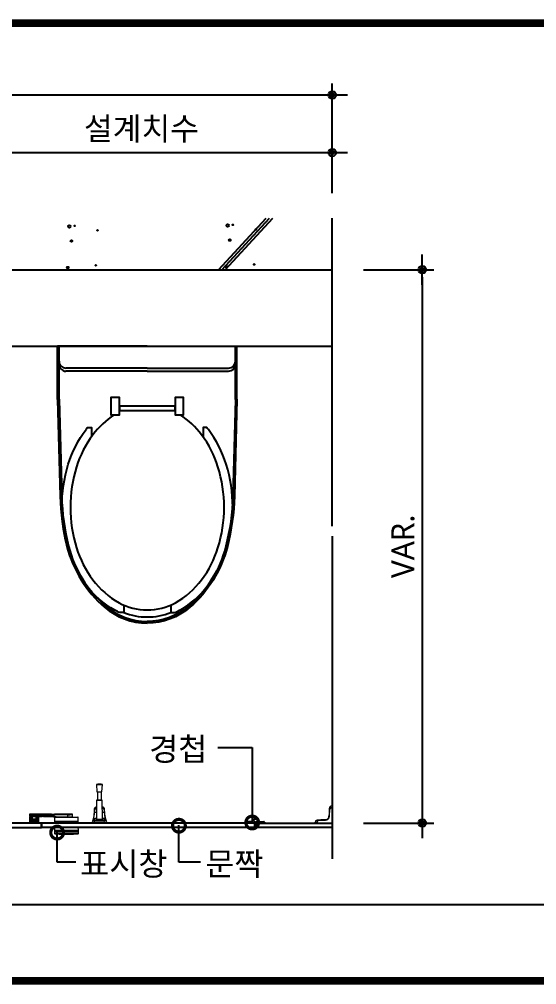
# Model space of a CAD drawing. Extents: x -256 to 8104, y -176 to 5714.
# Drawn here: x 3810 to 4488, y 2764 to 4029 of the extents above; entities that cross this region are included whole.
import ezdxf
from ezdxf.enums import TextEntityAlignment as Align

# ---------------------------------------------------------------- set-up
doc = ezdxf.new("R2010")
doc.units = 0
doc.header["$LTSCALE"] = 30
doc.layers.get('0').update_dxf_attribs({"linetype": 'CONTINUOUS'})
doc.layers.get('DEFPOINTS').update_dxf_attribs({"linetype": 'CONTINUOUS'})
for name, color, linetype in [('0_toilet', 6, 'CONTINUOUS'), ('DIM', 7, 'CONTINUOUS'), ('HAT', 8, 'CONTINUOUS'), ('경첩', 4, 'CONTINUOUS'), ('문자', 3, 'CONTINUOUS'), ('부자재', 4, 'CONTINUOUS'), ('옷걸이', 4, 'CONTINUOUS'), ('잠금쇠(회전형)', 4, 'CONTINUOUS'), ('치수', 1, 'CONTINUOUS'), ('해치', 8, 'CONTINUOUS')]:
    doc.layers.add(name, color=color, linetype=linetype)
doc.styles.add('돋움', font='malgun.ttf')
doc.dimstyles.new('10', dxfattribs={"dimscale": 10, "dimtxt": 3, "dimasz": 1, "dimexe": 1.5, "dimexo": 2, "dimgap": 1, "dimtad": 1, "dimdec": 0, "dimlunit": 6, "dimtxsty": '돋움', "dimblk": 'DIMDOT', "dimcen": -1, "dimdle": 1.5, "dimclrt": 3, "dimazin": 3, "dimtfac": 1, "dimtdec": 0, "dimtix": 1, "dimtmove": 2, "dimatfit": 3, "dimldrblk": 'DIMDOT', "dimarcsym": 0})

# ---------------------------------------------------------------- blocks, each defined once
blk = doc.blocks.new('DIMDOT')
at = {"linetype": 'Continuous'}
blk.add_line((-2, 0), (2, 0), dxfattribs=at)
for radius in [0.5, 0.25]:
    blk.add_circle((0, 0), radius, dxfattribs=at)
blk = doc.blocks.new('*D750')
at = {"layer": 'DEFPOINTS', "color": 0}
for p in [(78967.6, 2137.4), (78967.6, 1412.4), (79064.5, 1412.4)]:
    blk.add_point(p, dxfattribs=at)
at = {"layer": 'DIM', "color": 0, "lineweight": -2, "ltscale": 10}
for p, q in [((78987.6, 2137.4), (79079.5, 2137.4)), ((79064.5, 2127.4), (79064.5, 1422.4)), ((78987.6, 1412.4), (79079.5, 1412.4))]:
    blk.add_line(p, q, dxfattribs=at)
at = {"layer": 'DIM', "color": 0, "lineweight": -2, "xscale": 10, "yscale": 10, "zscale": 10}
for p, rotation in [((79064.5, 2137.4), 90), ((79064.5, 1412.4), 270)]:
    blk.add_blockref('DIMDOT', p, dxfattribs=dict(at, rotation=rotation))
at = {"layer": 'DIM', "color": 3, "insert": (79039.2, 1774.9), "char_height": 30, "attachment_point": 5, "rotation": 90, "style": '돋움'}
blk.add_mtext('VAR.', dxfattribs=at)
blk = doc.blocks.new('_DOTSMALL')
at = {"color": 0, "linetype": 'ByBlock', "const_width": 0.5}
blk.add_lwpolyline([(-0.0625, 0, 1), (0.0625, 0, 1)], format="xyb", close=True, dxfattribs=at)
blk = doc.blocks.new('A$C63EC304E')
at = {"layer": '치수', "color": 1, "xscale": 2.5, "yscale": 2.5, "zscale": 2.5, "rotation": 234.3098741996962}
blk.add_blockref('_DOTSMALL', (0.312, 0.312), dxfattribs=at)
blk = doc.blocks.new('A$C2BC9653E')
at = {"layer": '치수', "xscale": 0.3333333333333333, "yscale": 0.3333333333333333, "zscale": 0.3333333333333333}
blk.add_blockref('A$C63EC304E', (0, 0), dxfattribs=at)
blk = doc.blocks.new('A$C7FC71301')
at = {"layer": '치수', "rotation": 180}
blk.add_blockref('A$C2BC9653E', (0.208, 0.208), dxfattribs=at)
blk = doc.blocks.new('A$C4A20372B')
at = {"layer": '치수'}
blk.add_blockref('A$C7FC71301', (0, 0), dxfattribs=at)
blk = doc.blocks.new('A$C566469F5')
at = {"layer": '치수'}
blk.add_blockref('A$C4A20372B', (0, 0), dxfattribs=at)
blk = doc.blocks.new('A$C7E317CD4')
at = {"layer": '해치', "xscale": 2, "yscale": 2, "zscale": 2}
blk.add_blockref('A$C566469F5', (0, 0), dxfattribs=at)
blk = doc.blocks.new('A$C601D7F27')
at = {"layer": '치수'}
blk.add_blockref('A$C7E317CD4', (0, 0), dxfattribs=at)
blk = doc.blocks.new('A$C38802C08')
at = {"layer": '치수'}
blk.add_blockref('A$C601D7F27', (0, 0), dxfattribs=at)
blk = doc.blocks.new('*D751')
at = {"layer": 'DEFPOINTS', "color": 0}
for p in [(78946.5, 2290.9), (78446.5, 2217.8), (78946.5, 2217.8)]:
    blk.add_point(p, dxfattribs=at)
at = {"layer": 'DIM', "color": 0, "lineweight": -2, "ltscale": 10}
for p, q in [((78446.5, 2237.8), (78446.5, 2305.9)), ((78946.5, 2237.8), (78946.5, 2305.9)), ((78456.5, 2290.9), (78936.5, 2290.9))]:
    blk.add_line(p, q, dxfattribs=at)
at = {"layer": 'DIM', "color": 0, "lineweight": -2, "xscale": 10, "yscale": 10, "zscale": 10, "rotation": 180}
blk.add_blockref('DIMDOT', (78446.5, 2290.9), dxfattribs=at)
at = {"layer": 'DIM', "color": 0, "lineweight": -2, "xscale": 10, "yscale": 10, "zscale": 10}
blk.add_blockref('DIMDOT', (78946.5, 2290.9), dxfattribs=at)
at = {"layer": 'DIM', "color": 3, "insert": (78696.5, 2320.6), "char_height": 30, "attachment_point": 5, "style": '돋움'}
blk.add_mtext('설계치수', dxfattribs=at)
blk = doc.blocks.new('*D752')
at = {"layer": 'DEFPOINTS', "color": 0}
for p in [(78946.5, 2366.3), (77446.5, 2217.8), (78946.5, 2217.8)]:
    blk.add_point(p, dxfattribs=at)
at = {"layer": 'DIM', "color": 0, "lineweight": -2, "ltscale": 10}
for p, q in [((77446.5, 2237.8), (77446.5, 2381.3)), ((78946.5, 2237.8), (78946.5, 2381.3)), ((77456.5, 2366.3), (78936.5, 2366.3))]:
    blk.add_line(p, q, dxfattribs=at)
at = {"layer": 'DIM', "color": 0, "lineweight": -2, "xscale": 10, "yscale": 10, "zscale": 10, "rotation": 180}
blk.add_blockref('DIMDOT', (77446.5, 2366.3), dxfattribs=at)
at = {"layer": 'DIM', "color": 0, "lineweight": -2, "xscale": 10, "yscale": 10, "zscale": 10}
blk.add_blockref('DIMDOT', (78946.5, 2366.3), dxfattribs=at)
at = {"layer": 'DIM', "color": 3, "insert": (78196.5, 2395.9), "char_height": 30, "attachment_point": 5, "style": '돋움'}
blk.add_mtext('설계치수', dxfattribs=at)
blk = doc.blocks.new('A$C10E41893')
at = {"layer": '부자재'}
for p, q in [((6.5, 0), (6.5, 196)), ((123.3, 196), (6.5, 196)), ((123.3, 192.5), (6.5, 192.5)), ((54.8, 0), (54.8, 177.5)), ((61.4, 0), (61.4, 177.5)), ((6.5, 0), (6.5, -196)), ((54.8, 0), (54.8, -177.5)), ((61.4, 0), (61.4, -177.5)), ((123.3, -192.5), (6.5, -192.5)), ((123.3, -196), (6.5, -196))]:
    blk.add_line(p, q, dxfattribs=at)
for points in [[(122.7, 196, -0.012538), (123.3, 196), (334.6, 190.3, -0.055395), (444.7, 175.1, -0.154276), (576.9, 93.3, -0.179504), (611.5, 0, -0.179504)], [(122.8, 192.5, -0.012538), (123.2, 192.5), (334.5, 186.8, -0.055395), (443.8, 171.7, -0.154276), (574.3, 91, -0.179504), (608, 0, -0.179504)], [(572, 51.4), (588.8, 51.4), (588.8, 59.6, 0.021185), (583.3, 70.7, 0.106084), (528.4, 133.7, 0.085733), (452.6, 172.4, 0.075373), (358.7, 186.6, 0.075373), (264.8, 172.4, 0.085733), (189, 133.7, 0.007337), (184.4, 130.1), (184.4, 122), (204.7, 122)], [(156.7, -72, 0.089162), (200.2, -118.7, 0.085733), (270.3, -154.5, 0.075373), (358.7, -167.9, 0.075373), (447.1, -154.5, 0.085733), (517.2, -118.7, 0.106084), (567, -61.6, 0.126931), (582.8, 0, 0.126931), (567, 61.6, 0.106084), (517.2, 118.7, 0.085733), (447.1, 154.5, 0.075373), (358.7, 167.9, 0.075373), (270.3, 154.5, 0.085733), (200.2, 118.7, 0.089162), (156.7, 72)], [(588.8, -51.4, 0.090214), (598.2, 0, 0.090214), (588.8, 51.4, 0.106084)], [(122.7, -196, 0.012538), (123.3, -196), (334.6, -190.3, 0.055395), (444.7, -175.1, 0.154276), (576.9, -93.3, 0.179504), (611.5, 0, 0.179504)], [(122.8, -192.5, 0.012538), (123.2, -192.5), (334.5, -186.8, 0.055395), (443.8, -171.7, 0.154276), (574.3, -91, 0.179504), (608, 0, 0.179504)], [(572, -51.4), (588.8, -51.4), (588.8, -59.6, -0.021185), (583.3, -70.7, -0.106084), (528.4, -133.7, -0.085733), (452.6, -172.4, -0.075373), (358.7, -186.6, -0.075373), (264.8, -172.4, -0.085733), (189, -133.7, -0.007337), (184.4, -130.1), (184.4, -122), (204.7, -122)]]:
    blk.add_lwpolyline(points, format="xyb", dxfattribs=at)
blk.add_lwpolyline([(138, -60.8), (119.3, -60.8), (119.3, -79.5), (156.7, -79.5), (156.7, -60.8), (138, -60.8), (147.3, -60.8), (147.3, 60.8), (138, 60.8), (156.7, 60.8), (156.7, 79.5), (119.3, 79.5), (119.3, 60.8), (138, 60.8), (138, -60.8), (119.3, -60.8)], dxfattribs=at)
for centre, start, end in [((39.8, 177.5), 0, 90), ((46.4, 177.5), 0, 90), ((39.8, -177.5), 270, 0), ((46.4, -177.5), 270, 0)]:
    blk.add_arc(centre, 15, start, end, dxfattribs=at)
blk = doc.blocks.new('EDGE_28', base_point=(74726.3, -1563.7))
for p, q in [((78946.5, 1801.5), (78946.5, 2205.1)), ((77446.5, 2137.4), (78946.5, 2137.4)), ((77446.5, 2037.4), (78946.5, 2037.4)), ((78946.5, 1788.2), (78946.5, 1365.6))]:
    blk.add_line(p, q)
at = {"color": 8}
for p, q in [((77210.4, 1305.6), (79173, 1305.6)), ((79173, 1305.6), (80558.3, 1305.6))]:
    blk.add_line(p, q, dxfattribs=at)
at = {"color": 8, "const_width": 10}
for points in [[(77210.4, 2460.5), (80558.3, 2460.5)], [(74773.7, 1205.6), (80558.3, 1205.6)]]:
    blk.add_lwpolyline(points, dxfattribs=at)
at = {"layer": '0_toilet'}
for p, q in [((78565.5, 1412.4), (78336.5, 1412.4)), ((78336.5, 1406.4), (78565.5, 1406.4)), ((78565.5, 1406.4), (78565.5, 1412.4)), ((78845.1, 1412.4), (78566.2, 1412.4)), ((78566.2, 1406.4), (78566.2, 1412.4)), ((78845.1, 1406.4), (78566.2, 1406.4)), ((78845.1, 1406.4), (78845.1, 1412.4)), ((78846.6, 1412.4), (78946.5, 1412.4)), ((78846.6, 1406.4), (78846.6, 1412.4)), ((78946.5, 1406.4), (78846.6, 1406.4))]:
    blk.add_line(p, q, dxfattribs=at)
at = {"layer": '경첩', "color": 4, "linetype": 'Continuous', "lineweight": 15}
for p, q in [((78942.9, 1430.1), (78942.5, 1421.2)), ((78942.7, 1431.5), (78942.6, 1428.8)), ((78942.7, 1431.5), (78943, 1431.3)), ((78942.7, 1421.1), (78943.2, 1430.1)), ((78942.8, 1432.1), (78943, 1432)), ((78943, 1432.6), (78942.9, 1430.1)), ((78943.2, 1431.2), (78943.3, 1432.6)), ((78945.3, 1432.4), (78945.3, 1432.5)), ((78945.3, 1432.5), (78946.5, 1432.5)), ((78945.3, 1432.4), (78945.3, 1432.1)), ((78946.5, 1432.4), (78945.3, 1432.4)), ((78945.3, 1432.1), (78946.5, 1432.1)), ((78945.4, 1434.6), (78945.4, 1434.9)), ((78946.5, 1434.9), (78945.4, 1434.9)), ((78945.4, 1434.6), (78946.5, 1434.6)), ((78946.5, 1434.6), (78946.5, 1434.9)), ((78946.5, 1432.5), (78946.5, 1434.6)), ((78946.5, 1432.1), (78946.5, 1432.4)), ((78946.5, 1432.1), (78946.5, 1413.9)), ((78938.7, 1416.8), (78938.9, 1416.6)), ((78939.3, 1417), (78939.5, 1416.8)), ((78939.5, 1417.1), (78939.7, 1416.9)), ((78940, 1417.3), (78940.1, 1417.2)), ((78940.2, 1417.5), (78940.4, 1417.3)), ((78941.3, 1418.5), (78941.4, 1418.3)), ((78941.4, 1418.7), (78941.6, 1418.5)), ((78941.7, 1419.2), (78941.9, 1419)), ((78941.8, 1419.4), (78942, 1419.2)), ((78942, 1419.8), (78942.2, 1419.6)), ((78942.3, 1420.1), (78942.1, 1420.3)), ((78942.1, 1420.3), (78942.3, 1420.1)), ((78942.3, 1421.8), (78942.2, 1421.2)), ((78942.2, 1420.9), (78942.4, 1420.7)), ((78942.2, 1420.7), (78942.4, 1420.5)), ((78942.3, 1423.3), (78942.6, 1423)), ((78942.3, 1423.3), (78942.3, 1422.4)), ((78942.3, 1422.4), (78942.5, 1422.1)), ((78942.3, 1422.4), (78942.3, 1422.3)), ((78942.3, 1422.3), (78942.5, 1422)), ((78942.3, 1422.3), (78942.3, 1421.9)), ((78942.3, 1421.9), (78942.5, 1421.7)), ((78942.3, 1421.9), (78942.3, 1421.8)), ((78942.3, 1421.8), (78942.5, 1421.6)), ((78942.5, 1426.8), (78942.4, 1423.9)), ((78942.4, 1423.9), (78942.6, 1423.7)), ((78942.4, 1423.9), (78942.6, 1423.7)), ((78942.4, 1423.9), (78942.4, 1423.5)), ((78942.4, 1423.5), (78942.6, 1423.3)), ((78942.6, 1427.8), (78942.5, 1427.2)), ((78942.5, 1427.2), (78942.8, 1426.9)), ((78942.5, 1426.8), (78942.7, 1426.6)), ((78942.6, 1428.8), (78942.8, 1428.6)), ((78942.6, 1428.2), (78942.8, 1427.9)), ((78942.6, 1427.8), (78942.8, 1427.6)), ((78924.3, 1413.5), (78924, 1413.5)), ((78924, 1413.5), (78924, 1412.4)), ((78924, 1412.4), (78924.3, 1412.4)), ((78924.3, 1412.4), (78924.3, 1413.5)), ((78924.3, 1412.4), (78926.4, 1412.4)), ((78928.8, 1416), (78926.3, 1415.9)), ((78926.3, 1415.6), (78927.7, 1415.7)), ((78926.4, 1412.4), (78926.4, 1413.6)), ((78926.4, 1413.6), (78926.5, 1413.6)), ((78926.5, 1413.6), (78926.8, 1413.6)), ((78926.5, 1413.6), (78926.5, 1412.4)), ((78926.5, 1412.4), (78926.8, 1412.4)), ((78930.1, 1416.3), (78926.8, 1416.1)), ((78926.8, 1416.1), (78926.8, 1416.1)), ((78926.8, 1416.1), (78926.9, 1415.9)), ((78926.8, 1412.4), (78926.8, 1413.6)), ((78945, 1412.4), (78926.8, 1412.4)), ((78937.7, 1416.4), (78928.8, 1416)), ((78928.8, 1415.7), (78937.7, 1416.2)), ((78930.1, 1416.3), (78930.3, 1416.1)), ((78930.7, 1416.3), (78931, 1416.1)), ((78931.1, 1416.3), (78931.3, 1416.1)), ((78934.4, 1416.5), (78931.7, 1416.4)), ((78931.7, 1416.4), (78932, 1416.1)), ((78934.4, 1416.5), (78934.7, 1416.3)), ((78935.1, 1416.5), (78935.4, 1416.3)), ((78935.5, 1416.5), (78935.7, 1416.3)), ((78936.1, 1416.6), (78936.4, 1416.3)), ((78937.5, 1416.6), (78936.1, 1416.6)), ((78937.7, 1416.7), (78937.5, 1416.6)), ((78937.5, 1416.6), (78937.7, 1416.4))]:
    blk.add_line(p, q, dxfattribs=at)
at = {"layer": '경첩', "color": 4, "linetype": 'Continuous', "lineweight": 15, "flags": 128}
for points in [[(78942.8, 1432.1), (78942.8, 1431.9), (78942.7, 1431.8), (78942.7, 1431.7), (78942.7, 1431.5)], [(78942.8, 1432.1), (78942.8, 1432.1), (78942.8, 1432.1), (78942.8, 1432.1), (78942.8, 1432.1), (78942.8, 1432.1), (78942.8, 1432.1), (78942.8, 1432.1), (78942.8, 1432.1)], [(78942.9, 1430.1), (78942.9, 1430.1), (78942.9, 1430.1), (78943, 1430.1), (78943, 1430.1), (78943, 1430.1), (78943.1, 1430.1), (78943.1, 1430.1), (78943.2, 1430.1)], [(78943.3, 1432.6), (78943.2, 1432.6), (78943.2, 1432.6), (78943.1, 1432.6), (78943.1, 1432.6), (78943.1, 1432.6), (78943.1, 1432.6), (78943, 1432.6), (78943, 1432.6)], [(78942.1, 1420.3), (78942.1, 1420.3), (78942.1, 1420.3)], [(78942.2, 1420.9), (78942.2, 1420.7), (78942.2, 1420.7)], [(78942.4, 1423.5), (78942.4, 1423.4), (78942.3, 1423.4), (78942.3, 1423.3)], [(78942.4, 1423.9), (78942.4, 1423.9), (78942.4, 1423.9)], [(78942.5, 1421.2), (78942.5, 1421.2), (78942.5, 1421.2), (78942.5, 1421.2), (78942.6, 1421.2), (78942.6, 1421.2), (78942.6, 1421.2), (78942.7, 1421.2), (78942.7, 1421.1)], [(78942.6, 1428.8), (78942.6, 1428.7), (78942.6, 1428.6), (78942.6, 1428.5), (78942.6, 1428.4), (78942.6, 1428.3), (78942.6, 1428.2), (78942.6, 1428.2), (78942.6, 1428.2)], [(78926.3, 1415.6), (78926.3, 1415.7), (78926.3, 1415.7), (78926.3, 1415.8), (78926.3, 1415.8), (78926.3, 1415.8), (78926.3, 1415.8), (78926.3, 1415.9), (78926.3, 1415.9)], [(78928.8, 1416), (78928.8, 1416), (78928.8, 1416), (78928.8, 1415.9), (78928.8, 1415.9), (78928.8, 1415.9), (78928.8, 1415.8), (78928.8, 1415.8), (78928.8, 1415.7)], [(78930.7, 1416.3), (78930.7, 1416.3), (78930.7, 1416.3), (78930.6, 1416.3), (78930.5, 1416.3), (78930.4, 1416.3), (78930.3, 1416.3), (78930.2, 1416.3), (78930.1, 1416.3)], [(78931.7, 1416.4), (78931.6, 1416.4), (78931.5, 1416.4), (78931.4, 1416.4), (78931.3, 1416.3), (78931.2, 1416.3), (78931.2, 1416.3), (78931.1, 1416.3), (78931.1, 1416.3), (78931.1, 1416.3)], [(78935.1, 1416.5), (78935.1, 1416.5), (78935.1, 1416.5), (78935, 1416.5), (78934.9, 1416.5), (78934.8, 1416.5), (78934.7, 1416.5), (78934.6, 1416.5), (78934.4, 1416.5)], [(78936.1, 1416.6), (78936, 1416.6), (78935.9, 1416.6), (78935.8, 1416.6), (78935.7, 1416.6), (78935.6, 1416.6), (78935.5, 1416.5), (78935.5, 1416.5), (78935.5, 1416.5)], [(78937.7, 1416.4), (78937.7, 1416.4), (78937.7, 1416.4), (78937.7, 1416.4), (78937.7, 1416.3), (78937.7, 1416.3), (78937.7, 1416.2), (78937.7, 1416.2), (78937.7, 1416.2)]]:
    blk.add_lwpolyline(points, dxfattribs=at)
at = {"layer": '경첩', "color": 4, "linetype": 'Continuous', "lineweight": 15}
for centre, radius, start, end in [((78945.3, 1430), 2.35, 90, 177.3017), ((78945.4, 1432.5), 2.35, 90, 177.3017), ((78945.3, 1430), 2.1, 90, 177.3017), ((78945.4, 1432.5), 2.1, 90, 177.3017), ((78937.5, 1421.4), 5, 272.6983, 357.3017), ((78937.5, 1421.4), 5.25, 272.6983, 357.3017), ((78937.5, 1421.4), 4.75, 272.6983, 285), ((78937.5, 1421.4), 4.75, 284.9998, 291.7506), ((78937.5, 1421.4), 4.75, 294.9948, 301.2998), ((78937.5, 1421.4), 4.75, 301.2991, 304.3858), ((78937.5, 1421.4), 4.75, 304.3849, 322.5608), ((78937.5, 1421.4), 4.75, 322.5612, 325.6145), ((78937.5, 1421.4), 4.75, 325.6151, 331.8264), ((78937.5, 1421.4), 4.75, 335.0052, 340.234), ((78937.5, 1421.4), 4.75, 340.234, 346.7569), ((78937.5, 1421.4), 4.75, 346.8377, 351.3944), ((78937.5, 1421.4), 4.75, 354.0912, 357.3017), ((78926.4, 1413.5), 2.35, 92.6983, 180), ((78926.4, 1413.5), 2.1, 92.6983, 180), ((78928.9, 1413.6), 2.35, 92.6983, 180), ((78928.9, 1413.6), 2.1, 92.6983, 180), ((78945, 1413.9), 1.5, 270, 0)]:
    blk.add_arc(centre, radius, start, end, dxfattribs=at)
at = {"layer": '부자재'}
for p, q in [((78834.4, 1413.3), (78834.4, 1412.4)), ((78845.1, 1412.4), (78834.4, 1412.4)), ((78842.2, 1414.5), (78835, 1414)), ((78835.7, 1413.5), (78835.7, 1412.4)), ((78845.9, 1412.9), (78845.9, 1412.1)), ((78846.1, 1412.1), (78845.9, 1412.1)), ((78846.1, 1412.9), (78846.1, 1412.1)), ((78846.6, 1412.4), (78857.6, 1412.4)), ((78846.6, 1412.4), (78846.6, 1412.4)), ((78848.9, 1414.5), (78857, 1414)), ((78856.4, 1413.5), (78856.4, 1412.4)), ((78857.6, 1413.3), (78857.6, 1412.4))]:
    blk.add_line(p, q, dxfattribs=at)
at = {"layer": '부자재', "color": 1}
blk.add_circle((78846, 1415.6), 2.34, dxfattribs=at)
at = {"layer": '부자재'}
for centre, radius, start, end in [((78846, 1415.6), 2.62, 270, 180), ((78835.1, 1413.3), 0.7, 101.7765, 181.6712), ((78836.5, 1413.2), 0.884, 113.4077, 164.5497), ((78842.1, 1415.8), 1.29, 272.9231, 352.4724), ((78846.4, 1411.3), 1.65, 102.5267, 141.5475), ((78845.7, 1411.3), 1.65, 43.1003, 77.4733), ((78846.1, 1415.2), 2.86, 280.084, 345.9792), ((78849.9, 1415.8), 1.29, 187.5276, 267.0769), ((78855.5, 1413.2), 0.884, 15.4503, 67.3004), ((78856.9, 1413.3), 0.7, 358.3288, 78.2235)]:
    blk.add_arc(centre, radius, start, end, dxfattribs=at)
at = {"layer": '옷걸이', "lineweight": 15}
for p, q in [((78637.5, 1462.8), (78638.2, 1453.3)), ((78637.5, 1462.8), (78645.5, 1462.8)), ((78644.7, 1453.3), (78645.5, 1462.8)), ((78637.7, 1442.2), (78637.5, 1417)), ((78645.2, 1442.2), (78637.7, 1442.2)), ((78638, 1442.5), (78641.5, 1442.5)), ((78638.2, 1453.3), (78644.7, 1453.3)), ((78639, 1453.3), (78639, 1442.5)), ((78641.5, 1442.5), (78645, 1442.5)), ((78644, 1442.5), (78644, 1453.3)), ((78645.4, 1417), (78645.2, 1442.2)), ((78637.6, 1433.1), (78637.5, 1433.1)), ((78637.5, 1433.1), (78637.5, 1433)), ((78637.6, 1433), (78637.5, 1433)), ((78637.5, 1431.5), (78637.5, 1431.1)), ((78637.5, 1431.5), (78637.6, 1431.5)), ((78637.6, 1431.1), (78637.5, 1431.1)), ((78645.4, 1433.1), (78645.3, 1433.1)), ((78645.4, 1433), (78645.3, 1433)), ((78645.3, 1431.5), (78645.4, 1431.5)), ((78645.4, 1431.1), (78645.3, 1431.1)), ((78645.4, 1433.1), (78645.4, 1433)), ((78645.4, 1431.5), (78645.4, 1431.1)), ((78635.2, 1417.9), (78633.8, 1417.9)), ((78635.2, 1417.9), (78633.8, 1417.9)), ((78637.6, 1426), (78635.1, 1426)), ((78635.1, 1417.3), (78635.2, 1417.9)), ((78635.2, 1426.8), (78637.6, 1426.8)), ((78646.2, 1417), (78636.7, 1417)), ((78645.3, 1426.8), (78647.7, 1426.8)), ((78647.8, 1426), (78645.3, 1426)), ((78649.2, 1417.9), (78647.7, 1417.9)), ((78647.7, 1417.9), (78647.8, 1417.3)), ((78649.2, 1417.9), (78647.7, 1417.9)), ((78632, 1412.5), (78632.8, 1415)), ((78634.3, 1412.5), (78632, 1412.5)), ((78632.8, 1415), (78632.8, 1415)), ((78632.8, 1415), (78632.8, 1415)), ((78633.8, 1415.8), (78633.7, 1415.8)), ((78633.8, 1415.7), (78633.8, 1415.7)), ((78649.2, 1415.7), (78633.8, 1415.7)), ((78635.2, 1415), (78634.3, 1412.5)), ((78648.6, 1412.5), (78634.3, 1412.5)), ((78635.2, 1415), (78635.2, 1415.7)), ((78635.2, 1415.7), (78647.7, 1415.7)), ((78647.7, 1415), (78635.2, 1415)), ((78647.7, 1415), (78647.7, 1415.7)), ((78648.6, 1412.5), (78647.7, 1415)), ((78651, 1412.5), (78648.6, 1412.5)), ((78649.2, 1415.8), (78649.1, 1415.8)), ((78649.3, 1415.8), (78649.2, 1415.8)), ((78649.2, 1415.7), (78649.2, 1415.7)), ((78650.1, 1415), (78651, 1412.5)), ((78650.1, 1415), (78650.1, 1415)), ((78650.1, 1415), (78650.1, 1415))]:
    blk.add_line(p, q, dxfattribs=at)
at = {"layer": '옷걸이', "lineweight": 15, "flags": 128}
for points in [[(78637.5, 1433.1), (78637.5, 1433.1), (78637.1, 1433.1), (78636.8, 1433), (78636.5, 1432.9), (78636.2, 1432.8), (78635.9, 1432.7), (78635.7, 1432.5), (78635.5, 1432.4), (78635.3, 1432.2), (78635.2, 1431.9), (78635.1, 1431.7), (78635, 1431.5), (78635, 1431.4)], [(78637.5, 1433), (78637.1, 1433), (78636.7, 1432.9), (78636.3, 1432.8), (78636, 1432.6), (78635.7, 1432.5), (78635.4, 1432.2), (78635.2, 1432), (78635.1, 1431.7), (78635, 1431.4), (78635, 1431.4)], [(78635, 1429.9), (78635.1, 1430.1), (78635.2, 1430.4), (78635.4, 1430.7), (78635.6, 1430.9), (78635.9, 1431.1), (78636.2, 1431.2), (78636.6, 1431.4), (78637, 1431.4), (78637.5, 1431.5)], [(78637.5, 1431.1), (78637.1, 1431.1), (78636.7, 1431), (78636.4, 1430.9), (78636.1, 1430.8), (78635.8, 1430.6), (78635.6, 1430.4), (78635.4, 1430.2), (78635.3, 1429.9), (78635.3, 1429.7)], [(78647.9, 1431.4), (78647.9, 1431.4), (78647.9, 1431.6), (78647.8, 1431.8), (78647.7, 1432.1), (78647.5, 1432.3), (78647.4, 1432.4), (78647.1, 1432.6), (78646.9, 1432.8), (78646.6, 1432.9), (78646.3, 1433), (78646, 1433), (78645.6, 1433.1), (78645.4, 1433.1)], [(78647.9, 1431.4), (78647.9, 1431.6), (78647.8, 1431.9), (78647.6, 1432.2), (78647.4, 1432.4), (78647.1, 1432.6), (78646.7, 1432.7), (78646.4, 1432.9), (78646, 1433), (78645.5, 1433), (78645.4, 1433)], [(78645.4, 1431.5), (78645.8, 1431.4), (78646.2, 1431.4), (78646.6, 1431.3), (78646.9, 1431.1), (78647.2, 1430.9), (78647.5, 1430.7), (78647.7, 1430.5), (78647.8, 1430.2), (78647.9, 1429.9)], [(78647.6, 1429.7), (78647.6, 1430), (78647.5, 1430.2), (78647.3, 1430.4), (78647.1, 1430.6), (78646.8, 1430.8), (78646.5, 1430.9), (78646.1, 1431), (78645.8, 1431.1), (78645.4, 1431.1)], [(78633.5, 1417.7), (78633.5, 1417.7), (78633.5, 1417.7)], [(78633.8, 1417.9), (78633.8, 1417.9), (78633.8, 1417.9)], [(78634.9, 1426), (78634.9, 1426), (78634.9, 1426), (78634.9, 1426), (78634.9, 1426), (78635, 1426), (78635, 1426), (78635.1, 1426), (78635.1, 1426)], [(78637.5, 1418.2), (78636.9, 1418.2), (78635.6, 1418.2)], [(78647.3, 1418.2), (78645.7, 1418.2), (78645.4, 1418.2)], [(78648, 1426), (78648, 1426), (78648, 1426), (78648, 1426), (78648, 1426), (78647.9, 1426), (78647.9, 1426), (78647.8, 1426), (78647.8, 1426)], [(78633.7, 1415.8), (78633.7, 1415.8), (78633.6, 1415.8)], [(78633.7, 1415.8), (78633.7, 1415.8), (78633.8, 1415.8)], [(78633.8, 1415.8), (78633.8, 1415.7), (78633.8, 1415.7)], [(78636, 1415.8), (78635.6, 1415.8), (78635.3, 1415.8), (78635.2, 1415.8), (78635.3, 1415.9), (78635.6, 1415.9), (78635.7, 1415.9)], [(78647.2, 1415.9), (78647.5, 1415.9), (78647.7, 1415.8), (78647.7, 1415.8), (78647.5, 1415.8), (78647.2, 1415.8), (78646.7, 1415.7)], [(78649.2, 1415.7), (78649.2, 1415.7), (78649.1, 1415.8)], [(78649.2, 1415.8), (78649.2, 1415.8), (78649.1, 1415.8)]]:
    blk.add_lwpolyline(points, dxfattribs=at)
at = {"layer": '옷걸이', "lineweight": 15}
for centre, radius, start, end in [((78641.5, 1452.5), 11, 68.7607, 111.2393), ((78638, 1442.2), 0.25, 90, 179.5), ((78645, 1442.2), 0.25, 0.5, 90), ((78582.3, 1430.2), 52.8, 356.4511, 359.6096), ((78582.3, 1430.2), 52.8, 359.6096, 1.2369), ((78635.3, 1429.9), 0.227, 188.2087, 276.392), ((78582.3, 1430), 53, 356.4511, 359.6096), ((78582.3, 1431.8), 55.3, 359.6189, 1.2073), ((78700.6, 1431.8), 55.3, 178.7927, 180.3811), ((78647.7, 1429.9), 0.227, 263.608, 351.7913), ((78700.6, 1430), 53, 180.3904, 183.5489), ((78700.6, 1430.2), 52.8, 178.7631, 180.3904), ((78700.6, 1430.2), 52.8, 180.3904, 183.5489), ((78583.5, 1429.9), 51.5, 343.2376, 346.2577), ((78583.9, 1430.1), 51.3, 343.5226, 346.2377), ((78582.3, 1430.2), 52.8, 346.2317, 355.4136), ((78633.8, 1417.6), 0.25, 90.2728, 166.2395), ((78633.8, 1417.6), 0.247, 89.2585, 165.9158), ((78633.3, 1417.6), 1.81, 282.0607, 352.5143), ((78582.3, 1430.2), 53, 346.5097, 355.4136), ((78633.2, 1418), 2.24, 284.8265, 3.5932), ((78635.2, 1427), 0.23, 185.4574, 275.1888), ((78582.3, 1430.2), 52.8, 355.4136, 356.451), ((78601.2, 1429.4), 34.1, 354.2736, 355.5668), ((78635.6, 1417.8), 0.376, 79.9393, 150.5456), ((78635.5, 1417.9), 0.248, 89.5881, 179.723), ((78635.6, 1417.9), 0.307, 84.7786, 118.9817), ((78635.3, 1417.3), 1.43, 284.1057, 346.9245), ((78647.6, 1417.3), 1.44, 193.1186, 255.9655), ((78647.4, 1417.8), 0.4, 32.0092, 97.8083), ((78647.3, 1417.9), 0.271, 58.6344, 97.6053), ((78649.7, 1418), 2.24, 176.3909, 255.1894), ((78647.5, 1417.9), 0.248, 0.277, 90.4119), ((78647.7, 1427), 0.23, 264.8112, 354.5426), ((78681.7, 1429.4), 34.1, 184.4333, 185.7264), ((78700.6, 1430.2), 53, 184.5864, 193.4903), ((78649.6, 1417.6), 1.8, 186.7864, 258.2605), ((78700.6, 1430.2), 52.8, 183.5489, 184.5865), ((78700.6, 1430.2), 52.8, 184.5864, 193.7683), ((78649.1, 1417.6), 0.25, 13.7617, 89.4531), ((78649.2, 1417.6), 0.247, 14.0842, 90.7415), ((78698.8, 1430), 51.2, 193.7584, 196.469), ((78699.6, 1430), 51.7, 193.7493, 196.7564), ((78633.9, 1414.6), 1.17, 101.397, 160.6752), ((78633.8, 1414.7), 1, 89.9937, 161.8081), ((78641.6, 1816.8), 401.1, 269.1968, 270.7316), ((78649, 1414.7), 1.16, 19.2937, 79.3942), ((78649.2, 1414.7), 1, 18.1919, 90.0063)]:
    blk.add_arc(centre, radius, start, end, dxfattribs=at)
at = {"layer": '잠금쇠(회전형)', "linetype": 'Continuous', "lineweight": 15}
for p, q in [((78549.7, 1423.5), (78549.7, 1421)), ((78549.7, 1421), (78553, 1421)), ((78549.7, 1419.4), (78549.7, 1412.4)), ((78550.1, 1419.4), (78549.7, 1419.4)), ((78550.1, 1414.4), (78550.1, 1419.4)), ((78550.1, 1419.4), (78550.6, 1419.4)), ((78552.1, 1424), (78550.2, 1424)), ((78550.2, 1419.9), (78550.6, 1419.9)), ((78550.6, 1419.4), (78550.6, 1419.9)), ((78550.6, 1419.9), (78552.5, 1419.9)), ((78550.6, 1419.4), (78550.6, 1414.8)), ((78552.5, 1419.4), (78550.6, 1419.4)), ((78550.7, 1418.9), (78552.5, 1418.9)), ((78550.7, 1414.9), (78550.7, 1418.9)), ((78551.2, 1418.4), (78550.7, 1418.9)), ((78551.2, 1418.4), (78551.2, 1414.9)), ((78552.5, 1418.4), (78551.2, 1418.4)), ((78551.7, 1417.4), (78551.7, 1415.9)), ((78558.9, 1417.4), (78551.7, 1417.4)), ((78552, 1417.6), (78558.7, 1417.6)), ((78552.5, 1419.4), (78552.5, 1419.9)), ((78552.5, 1419.9), (78553.5, 1419.9)), ((78552.5, 1418.9), (78552.5, 1419.4)), ((78553, 1419.4), (78552.5, 1419.4)), ((78552.5, 1418.9), (78552.5, 1418.4)), ((78552.5, 1418.9), (78553, 1418.9)), ((78553.5, 1418.4), (78552.5, 1418.4)), ((78553, 1421), (78553, 1421)), ((78553, 1419.4), (78553, 1418.9)), ((78553.5, 1419.4), (78553, 1419.4)), ((78553, 1418.9), (78553.5, 1418.9)), ((78553.5, 1420.5), (78553.5, 1417.6)), ((78578.5, 1423.8), (78556, 1423.8)), ((78578.5, 1423.8), (78556, 1423.8)), ((78556, 1423.8), (78556, 1423.8)), ((78556, 1423.5), (78600, 1423.5)), ((78556, 1423), (78556, 1423.5)), ((78556, 1423), (78556, 1421.5)), ((78600, 1423), (78556, 1423)), ((78582.5, 1421.5), (78556, 1421.5)), ((78558.5, 1417.6), (78558.5, 1420.5)), ((78558.5, 1419.9), (78559.5, 1419.9)), ((78559, 1419.4), (78558.5, 1419.4)), ((78558.5, 1418.9), (78559, 1418.9)), ((78559.5, 1418.4), (78558.5, 1418.4)), ((78558.7, 1417.6), (78560, 1417.6)), ((78560.2, 1417.4), (78558.9, 1417.4)), ((78559, 1421), (78566.3, 1421)), ((78559.5, 1419.4), (78559, 1419.4)), ((78559, 1418.9), (78559, 1419.4)), ((78559, 1418.9), (78559.5, 1418.9)), ((78559.5, 1419.9), (78559.5, 1419.4)), ((78559.5, 1419.9), (78561.4, 1419.9)), ((78561.4, 1419.4), (78559.5, 1419.4)), ((78559.5, 1419.4), (78559.5, 1418.9)), ((78559.5, 1418.9), (78561.2, 1418.9)), ((78559.5, 1418.9), (78559.5, 1418.4)), ((78560.7, 1418.4), (78559.5, 1418.4)), ((78560.2, 1415.9), (78560.2, 1417.4)), ((78561.2, 1418.9), (78560.7, 1418.4)), ((78560.7, 1414.9), (78560.7, 1418.4)), ((78561.2, 1418.9), (78561.2, 1414.9)), ((78561.4, 1419.9), (78561.4, 1419.4)), ((78561.4, 1419.9), (78561.7, 1419.9)), ((78561.4, 1414.8), (78561.4, 1419.4)), ((78561.4, 1419.4), (78561.8, 1419.4)), ((78561.8, 1419.4), (78561.8, 1414.4)), ((78562.2, 1419.4), (78561.8, 1419.4)), ((78562.2, 1412.4), (78562.2, 1419.4)), ((78568.2, 1421), (78581.2, 1421)), ((78578.5, 1423.8), (78578.5, 1423.8)), ((78581.2, 1421), (78581.2, 1421)), ((78605.7, 1424), (78582.4, 1424)), ((78582.7, 1419.4), (78582.7, 1414.5)), ((78584.1, 1420), (78584.1, 1420.2)), ((78613.7, 1419.5), (78584.2, 1419.5)), ((78584.9, 1420), (78584.9, 1420.5)), ((78584.9, 1420.5), (78600, 1420.5)), ((78584.9, 1420), (78613.2, 1420)), ((78600, 1423.5), (78600, 1423)), ((78600, 1420.5), (78600, 1423)), ((78600, 1420), (78600, 1420.5)), ((78600, 1420.5), (78606.2, 1420.5)), ((78606.2, 1420.5), (78606.2, 1423.5)), ((78613.7, 1414.5), (78613.7, 1419.5)), ((78549.7, 1412.4), (78562.2, 1412.4)), ((78561.8, 1414.4), (78550.1, 1414.4)), ((78550.6, 1414.8), (78550.7, 1414.9)), ((78550.7, 1414.9), (78550.8, 1414.9)), ((78550.8, 1414.9), (78561.2, 1414.9)), ((78551.7, 1415.9), (78558.9, 1415.9)), ((78558.7, 1415.6), (78552, 1415.6)), ((78560, 1415.6), (78558.7, 1415.6)), ((78558.9, 1415.9), (78560.2, 1415.9)), ((78561.2, 1414.9), (78561.2, 1414.9)), ((78561.2, 1414.9), (78561.4, 1414.8)), ((78613.7, 1414.5), (78582.7, 1414.5)), ((78582.7, 1414.4), (78582.7, 1412.6)), ((78582.7, 1414.4), (78613.7, 1414.4)), ((78582.7, 1412.6), (78613.7, 1412.6)), ((78613.5, 1412.4), (78583, 1412.4)), ((78613.3, 1406.3), (78583.2, 1406.3)), ((78583.4, 1406.4), (78598.2, 1406.4)), ((78590.5, 1414.5), (78590.5, 1414.4)), ((78598.2, 1406.4), (78613.1, 1406.4)), ((78606, 1414.4), (78606, 1414.5)), ((78610.6, 1414.4), (78610.6, 1414.5)), ((78612.7, 1414.4), (78612.7, 1414.5)), ((78612.7, 1414.4), (78612.7, 1414.5)), ((78613.7, 1412.6), (78613.7, 1414.4)), ((78582.5, 1402.4), (78582.5, 1401.4)), ((78614, 1402.4), (78582.5, 1402.4)), ((78614, 1401.4), (78582.5, 1401.4)), ((78582.5, 1400.4), (78582.5, 1398.8)), ((78614, 1400.4), (78582.5, 1400.4)), ((78582.5, 1398.8), (78598.2, 1398.8)), ((78598.2, 1398.3), (78582.9, 1398.3)), ((78613.5, 1400.9), (78583, 1400.9)), ((78613.5, 1400.9), (78583, 1400.9)), ((78586.1, 1398.1), (78610.4, 1398.1)), ((78586.1, 1398.1), (78598.2, 1398.1)), ((78610.1, 1398), (78586.4, 1398)), ((78592.6, 1397.9), (78592.7, 1397.9)), ((78592.7, 1397.9), (78603.8, 1397.9)), ((78595.5, 1397.8), (78595.5, 1397.9)), ((78596.1, 1397.6), (78600.4, 1397.6)), ((78596.1, 1397.6), (78600.4, 1397.6)), ((78596.4, 1397.9), (78596.4, 1397.8)), ((78596.4, 1397.8), (78600.1, 1397.8)), ((78600, 1397.6), (78596.5, 1397.6)), ((78598.2, 1398.8), (78614, 1398.8)), ((78613.5, 1398.3), (78598.2, 1398.3)), ((78598.2, 1398.1), (78610.4, 1398.1)), ((78600.1, 1397.8), (78600.1, 1397.9)), ((78601, 1397.9), (78601, 1397.8)), ((78603.8, 1397.9), (78604, 1397.9)), ((78614, 1401.4), (78614, 1402.4)), ((78614, 1398.8), (78614, 1400.4))]:
    blk.add_line(p, q, dxfattribs=at)
at = {"layer": '잠금쇠(회전형)', "linetype": 'Continuous', "lineweight": 15, "flags": 128}
for points in [[(78556, 1423.8), (78555.3, 1423.8), (78554.7, 1423.8), (78554.1, 1423.8), (78553.5, 1423.9), (78553.1, 1423.9), (78552.7, 1423.9), (78552.4, 1423.9), (78552.2, 1424), (78552.1, 1424), (78552.1, 1424)], [(78592.6, 1397.8), (78592.4, 1397.8), (78592.3, 1397.9), (78592.3, 1397.9), (78592.5, 1397.9), (78592.6, 1397.9)], [(78596.5, 1397.6), (78596.5, 1397.6), (78596.5, 1397.7), (78596.5, 1397.7), (78596.5, 1397.7), (78596.4, 1397.7), (78596.4, 1397.7), (78596.4, 1397.7), (78596.4, 1397.8)], [(78600, 1397.6), (78600, 1397.6), (78600, 1397.7), (78600, 1397.7), (78600, 1397.7), (78600, 1397.7), (78600.1, 1397.7), (78600.1, 1397.7), (78600.1, 1397.8)], [(78604, 1397.9), (78604.1, 1397.9), (78604.2, 1397.9), (78604.2, 1397.9), (78604.1, 1397.8), (78603.9, 1397.8)]]:
    blk.add_lwpolyline(points, dxfattribs=at)
at = {"layer": '잠금쇠(회전형)', "linetype": 'Continuous', "lineweight": 15}
for centre, radius, start, end in [((78550.2, 1423.5), 0.5, 90, 180), ((78556, 1469.4), 46.4, 262.2082, 269.9516), ((78556, 1381.5), 39.9, 90.0704, 99.0775), ((78550.2, 1419.4), 0.5, 90, 180), ((78550.6, 1419.4), 0.485, 91.9622, 181.8362), ((78556, 1462.4), 38.9, 261.4299, 269.9411), ((78552, 1417.4), 0.25, 90, 180), ((78552.5, 1419.4), 0.5, 0, 90), ((78552.5, 1418.9), 0.5, 270, 0), ((78556, 1380.7), 40.4, 85.7371, 94.238), ((78553, 1420.5), 0.5, 0.4364, 88.0475), ((78556, 1392.9), 27.7, 84.8219, 95.1479), ((78559, 1420.5), 0.5, 89.9688, 179.9724), ((78559.5, 1419.4), 0.5, 90, 180), ((78559.5, 1418.9), 0.5, 180, 270), ((78560, 1417.4), 0.25, 0, 90), ((78561.4, 1419.4), 0.485, 358.1638, 88.0378), ((78561.7, 1419.4), 0.5, 0, 90), ((78567.2, 1381.7), 39.3, 88.5426, 91.4397), ((78578.5, 1463.4), 39.6, 270.014, 275.6703), ((78573.7, 1442), 22.3, 289.4853, 292.988), ((78581.2, 1419.4), 1.56, 359.595, 89.9503), ((78582.5, 1419.9), 1.54, 8.6008, 92.9035), ((78604.7, 1371.7), 52.5, 113.1385, 114.7084), ((78584.8, 1419.3), 1.18, 89.4884, 132.259), ((78585.8, 1420.1), 1.69, 184.5827, 202.3275), ((78584.8, 1419.4), 0.588, 82.6337, 171.8516), ((78600, 1462.3), 38.8, 270.0516, 278.5774), ((78600, 1469.4), 46.3, 270.0429, 277.7974), ((78605.7, 1423.5), 0.5, 0, 90), ((78606.7, 1420.5), 0.5, 180, 270), ((78613.2, 1419.5), 0.5, 0, 90), ((78550.9, 1414.1), 0.816, 110.8265, 158.264), ((78552, 1415.9), 0.25, 180, 270), ((78560, 1415.9), 0.25, 270, 0), ((78561.1, 1414.1), 0.816, 21.736, 69.1735), ((78593.5, 1402.4), 11, 159.2996, 180), ((78583, 1412.6), 0.25, 180, 270), ((78583.4, 1406.2), 0.15, 90, 159.2996), ((78613.1, 1406.2), 0.15, 20.7004, 90), ((78603, 1402.4), 11, 0, 20.7004), ((78613.5, 1412.6), 0.25, 270, 0), ((78582.5, 1400.9), 0.5, 0, 90), ((78582.5, 1400.9), 0.5, 270, 0), ((78583, 1398.8), 0.5, 180, 264.5584), ((78598.2, 1558.9), 161.3, 264.5584, 265.686), ((78586.1, 1398.2), 0.125, 265.686, 270), ((78586.4, 1398.2), 0.125, 235.4626, 265.7969), ((78598.2, 1559.1), 161.5, 265.7969, 269.2276), ((78592.5, 1396.1), 1.78, 88.6382, 96.0273), ((78598.5, 1478.5), 80.9, 265.7789, 267.8287), ((78598.6, 1478.6), 80.8, 266.5383, 267.829), ((78595.4, 1397.8), 0.114, 281.5317, 6.6087), ((78596.4, 1420.3), 22.6, 267.7351, 270.0014), ((78596.5, 1428.4), 30.7, 268.0585, 270.0013), ((78600, 1428.1), 30.5, 269.9897, 271.9505), ((78600.1, 1420.1), 22.4, 269.9881, 272.2754), ((78598.2, 1559.1), 161.5, 270.7724, 274.2031), ((78601.1, 1397.8), 0.114, 173.3913, 258.4683), ((78597.9, 1478.6), 80.8, 272.171, 273.4617), ((78598, 1478.5), 80.9, 272.1713, 274.2211), ((78603.9, 1397.9), 0.0882, 204.5731, 265.3621), ((78604, 1396.7), 1.13, 83.0858, 90.7191), ((78610.1, 1398.2), 0.125, 274.2031, 304.5374), ((78598.2, 1558.9), 161.3, 274.314, 275.4416), ((78610.4, 1398.2), 0.125, 270, 274.314), ((78614, 1400.9), 0.5, 90, 180), ((78614, 1400.9), 0.5, 180, 270), ((78613.5, 1398.8), 0.5, 275.4416, 0)]:
    blk.add_arc(centre, radius, start, end, dxfattribs=at)
at = {"layer": '치수'}
for p, q in [((78796.7, 1511.4), (78841.6, 1511.4)), ((78841.6, 1511.4), (78841.6, 1415.2)), ((78745.6, 1360.9), (78745.6, 1409.4)), ((78586, 1360.9), (78586, 1399.9)), ((78610.7, 1360.9), (78586, 1360.9)), ((78774.1, 1360.9), (78745.6, 1360.9))]:
    blk.add_line(p, q, dxfattribs=at)
at = {"layer": '해치'}
for p, q in [((78797.3, 2137.4), (78860, 2205.1)), ((78806.1, 2137.4), (78868.8, 2205.1))]:
    blk.add_line(p, q, dxfattribs=at)
at = {"layer": '해치', "color": 2}
blk.add_line((78801.7, 2137.4), (78864.4, 2205.1), dxfattribs=at)
at = {"layer": '해치'}
for centre, radius in [((78602, 2194.1), 1.68), ((78609, 2194.9), 0.56), ((78639, 2189), 0.56), ((78809.4, 2195.3), 1.68), ((78816.4, 2196.1), 0.56), ((78846.4, 2190.1), 0.56), ((78604.8, 2175), 1.12), ((78812.2, 2176.2), 1.12), ((78600, 2140.2), 1.12), ((78636.7, 2143.1), 0.559), ((78807.4, 2141.5), 1.12), ((78844.1, 2144.3), 0.559)]:
    blk.add_circle(centre, radius, dxfattribs=at)
at = {"layer": 'HAT', "xscale": 0.6000000000003638, "yscale": 0.6000000000003638, "zscale": 0.6000000000003638, "rotation": 270}
blk.add_blockref('A$C10E41893', (78704.1, 2041.3), dxfattribs=at)
at = {"layer": '해치', "yscale": 20, "zscale": 20}
for p, xscale, rotation in [((78749.8, 1413), -20, 89.99999999999994), ((78837.5, 1417.2), 20, 270), ((78590.2, 1404), -20, 89.99999999999994)]:
    blk.add_blockref('A$C38802C08', p, dxfattribs=dict(at, xscale=xscale, rotation=rotation))
at = {"layer": '문자', "style": '돋움'}
for s, p in [('경첩', (78744.7, 1509.7)), ('표시창', (78673.4, 1359.2)), ('문짝', (78818.3, 1359.2))]:
    blk.add_text(s, height=30.34, dxfattribs=at).set_placement(p, align=Align.MIDDLE)
at = {"layer": 'DIM', "ltscale": 10}
for base, p1, picture, middle in [((78946.5, 2366.3), (77446.5, 2217.8), '*D752', (78196.5, 2395.9)), ((78946.5, 2290.9), (78446.5, 2217.8), '*D751', (78696.5, 2320.6))]:
    dim = blk.add_linear_dim(base=base, p1=p1, p2=(78946.5, 2217.8), text='설계치수', dimstyle='10', override={"dimtxsty": '돋움'}, dxfattribs=at)
    dim.commit()
    dim.dimension.update_dxf_attribs({"geometry": picture, "text_midpoint": middle})
dim = blk.add_linear_dim(base=(79064.5, 1412.4), p1=(78967.6, 2137.4), p2=(78967.6, 1412.4), angle=90, text='VAR.', dimstyle='10', override={"dimtxsty": '돋움'}, dxfattribs=at)
dim.commit()
dim.dimension.update_dxf_attribs({"geometry": '*D750', "text_midpoint": (79039.2, 1774.9)})

msp = doc.modelspace()

# ---------------------------------------------------------------- block references
msp.add_blockref('EDGE_28', (0, 0))

doc.saveas('drawing.dxf')
